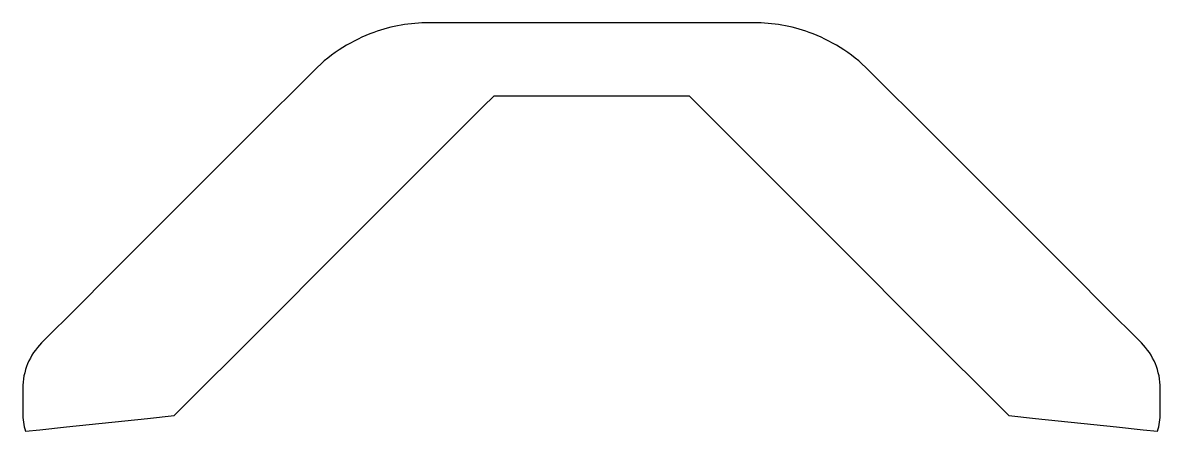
# Model space of a CAD drawing. Header units: millimetres. Extents: x -35 to 35, y 28.9 to 54.
import ezdxf

# ---------------------------------------------------------------- set-up
doc = ezdxf.new("R2010")
doc.units = ezdxf.units.MM
doc.layers.add('Base', color=70, linetype='Continuous')

msp = doc.modelspace()

# ---------------------------------------------------------------- linework, layer by layer
at = {"layer": 'Base'}
msp.add_lwpolyline([(0, 54), (-10, 54, 0.086751), (-13.393, 53.407, 0.05306), (-15.296, 52.482, 0.056867), (-17.071, 51.071), (-20.9, 47.242), (-22.567, 45.575), (-23.564, 44.578), (-24.978, 43.164), (-29.755, 38.387), (-31.575, 36.567), (-33.839, 34.303, 0.198912), (-35, 31.5), (-35, 30, 0.072296), (-34.834, 28.861), (-33.945, 28.955), (-32.301, 29.128), (-27.328, 29.65), (-25.676, 29.824), (-20.142, 35.358), (-19.718, 35.782), (-16.182, 39.318), (-6.682, 48.818), (-6, 49.5), (0, 49.5), (6, 49.5), (6.682, 48.818), (16.182, 39.318), (19.718, 35.782), (20.142, 35.358), (25.676, 29.824), (27.328, 29.65), (32.301, 29.128), (33.945, 28.955), (34.834, 28.861, 0.072296), (35, 30), (35, 31.5, 0.198912), (33.839, 34.303), (31.575, 36.567), (29.755, 38.387), (24.978, 43.164), (23.564, 44.578), (22.567, 45.575), (20.9, 47.242), (17.071, 51.071, 0.056867), (15.296, 52.482, 0.05306), (13.393, 53.407, 0.086751), (10, 54)], format="xyb", close=True, dxfattribs=at)

doc.saveas('drawing.dxf')
